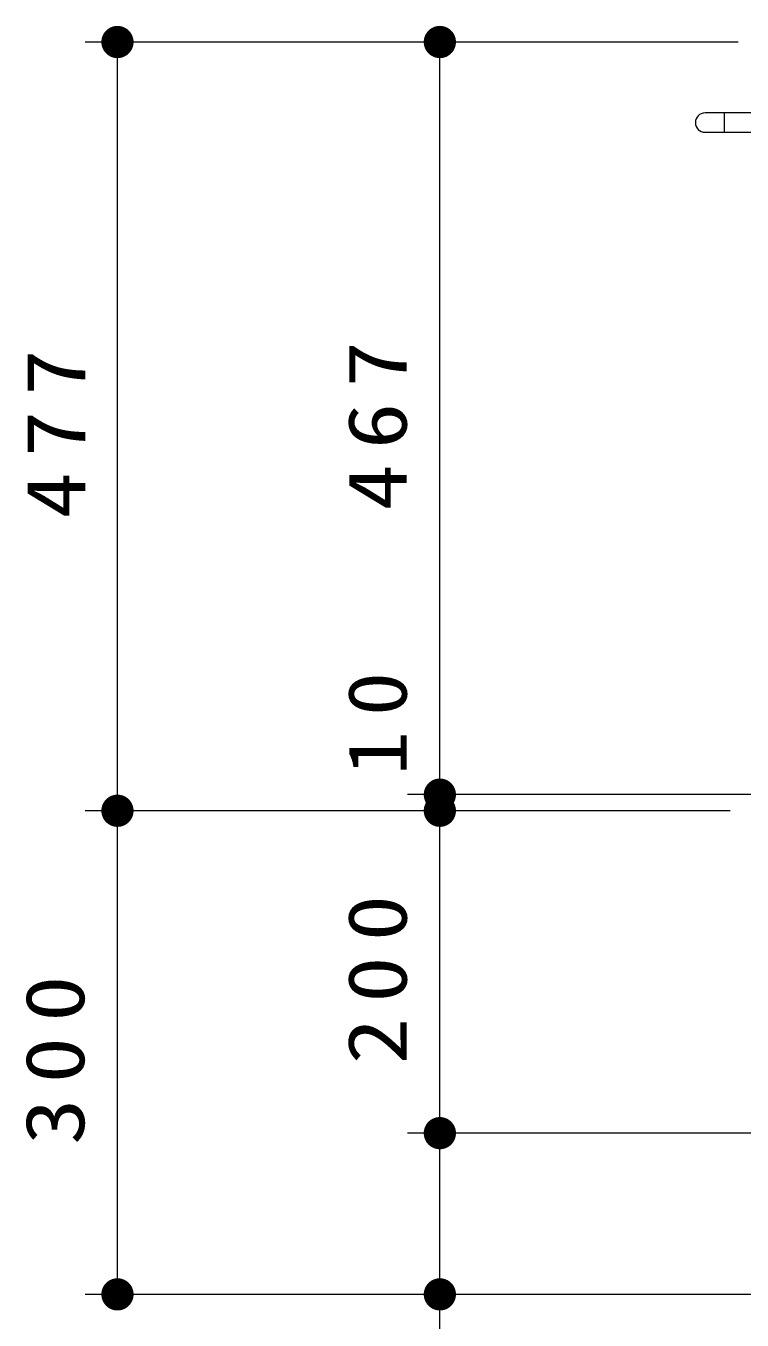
# Model space of a CAD drawing. Units: millimetres on the paper, scale 1:20. Extents: x -385 to 0, y 0 to 267.
# Drawn here: x -336.05 to -313.83, y 101.53 to 141.67 of the extents above; entities that cross this region are included whole.
import ezdxf

# ---------------------------------------------------------------- set-up
doc = ezdxf.new("R2010")
doc.units = ezdxf.units.MM
doc.layers.add('LY_1', color=7, linetype='Continuous', lineweight=25)
doc.styles.add('ＭＳ ゴシック', font='')
doc.styles.get('ＭＳ ゴシック').set_extended_font_data('MS Gothic')

# ---------------------------------------------------------------- blocks, each defined once
blk = doc.blocks.new('filled_dot')
at = {"color": 0, "linetype": 'Continuous', "lineweight": -2, "const_width": 1.25}
blk.add_lwpolyline([(-0.625, 0, 1), (0.625, 0, 1)], format="xyb", close=True, dxfattribs=at)

msp = doc.modelspace()

# ---------------------------------------------------------------- linework, layer by layer
at = {"layer": 'LY_1', "lineweight": 13}
for p, q in [((-313.956, 141.17), (-334.206, 141.17)), ((-333.206, 117.325), (-333.206, 141.17)), ((-313.956, 141.17), (-324.206, 141.17)), ((-323.206, 117.825), (-323.206, 141.17)), ((-323.206, 117.325), (-323.206, 122.23)), ((-307.456, 117.825), (-324.206, 117.825)), ((-314.206, 117.325), (-334.206, 117.325)), ((-314.206, 117.325), (-334.206, 117.325)), ((-333.206, 102.325), (-333.206, 117.325)), ((-314.206, 117.325), (-324.206, 117.325)), ((-314.206, 117.325), (-324.206, 117.325)), ((-323.206, 107.325), (-323.206, 117.325)), ((-310.456, 107.325), (-324.206, 107.325)), ((-323.206, 95.248), (-323.206, 107.325)), ((-310.456, 102.325), (-334.206, 102.325)), ((-310.456, 102.325), (-324.206, 102.325))]:
    msp.add_line(p, q, dxfattribs=at)
at = {"layer": 'LY_1', "color": 131, "lineweight": 13}
for p, q in [((-314.381, 138.97), (-314.981, 138.97)), ((-312.931, 138.97), (-314.381, 138.97)), ((-314.381, 138.37), (-314.381, 138.97)), ((-314.981, 138.37), (-314.381, 138.37)), ((-314.381, 138.37), (-312.931, 138.37))]:
    msp.add_line(p, q, dxfattribs=at)
msp.add_arc((-314.981, 138.67), 0.3, 90, 270, dxfattribs=at)

# ---------------------------------------------------------------- block references
at = {"layer": 'LY_1', "lineweight": 13, "xscale": 0.4, "yscale": 0.4}
for p, rotation in [((-333.206, 141.17), 270), ((-323.206, 141.17), 270), ((-323.206, 117.825), 90), ((-323.206, 117.825), 270), ((-333.206, 117.325), 90), ((-333.206, 117.325), 270), ((-323.206, 117.325), 90), ((-323.206, 117.325), 270), ((-323.206, 107.325), 90), ((-323.206, 107.325), 270), ((-333.206, 102.325), 90), ((-323.206, 102.325), 90)]:
    msp.add_blockref('filled_dot', p, dxfattribs=dict(at, rotation=rotation))

# ---------------------------------------------------------------- texts
at = {"layer": 'LY_1', "char_height": 1.833, "attachment_point": 8, "rotation": 90, "style": 'ＭＳ ゴシック'}
for s, insert in [('\\T1.33;\\W1.15;467', (-324.206, 129.498)), ('\\T1.33;\\W1.15;477', (-334.206, 129.248)), ('\\T1.34;\\W1.1;10', (-324.206, 120.261)), ('\\T1.33;\\W1.15;200', (-324.206, 112.325)), ('\\T1.33;\\W1.15;300', (-334.206, 109.825))]:
    msp.add_mtext(s, dxfattribs=dict(at, insert=insert))

doc.saveas('drawing.dxf')
